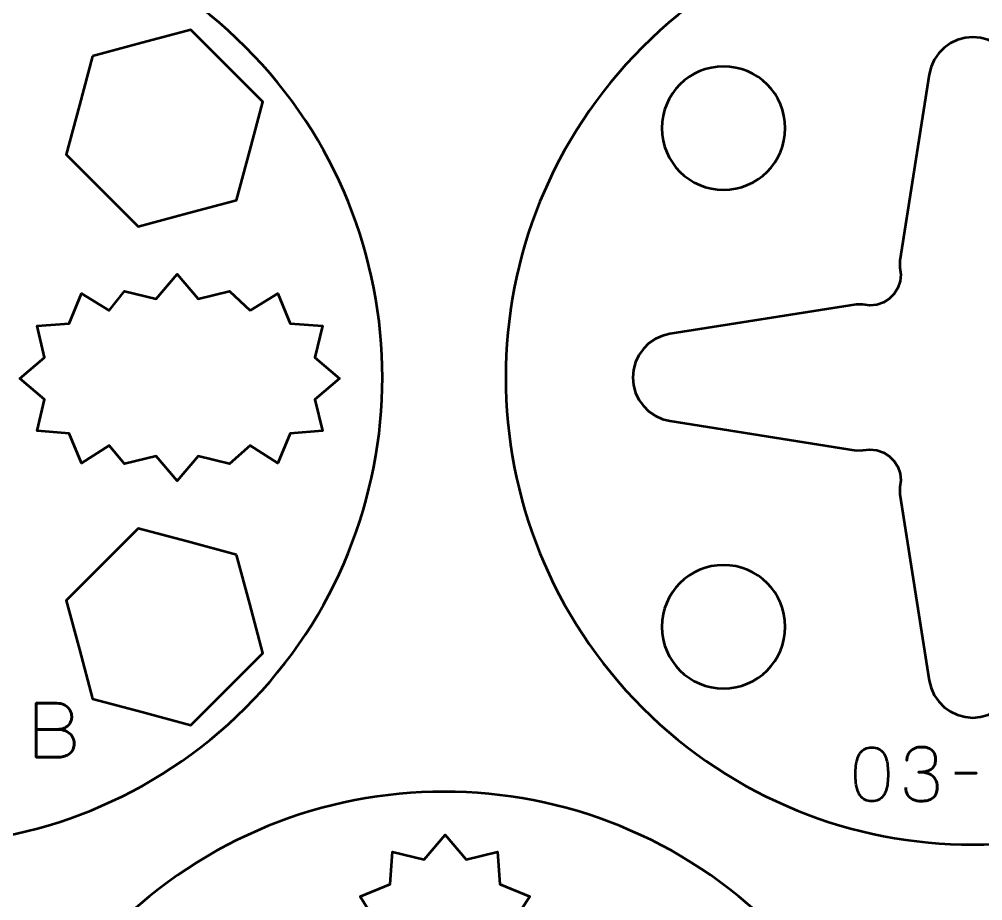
# Model space of a CAD drawing. Header units: centimetres. Extents: x -21 to 0, y -29.7 to 0.
# Drawn here: x -11.41 to -5.94, y -11.07 to -6.07 of the extents above; entities that cross this region are included whole.
import ezdxf

# ---------------------------------------------------------------- set-up
doc = ezdxf.new("R2010")
doc.units = ezdxf.units.CM
doc.header["$MEASUREMENT"] = 0
doc.layers.add('Layer 1', color=7, linetype='Continuous')

msp = doc.modelspace()

# ---------------------------------------------------------------- linework, layer by layer
at = {"layer": 'Layer 1', "color": 22, "lineweight": 53}
msp.add_open_spline([(-21.00003, -29.19995), (-21.00003, -29.19995), (-21.00003, -0.49992), (-21.00003, -0.49992), (-21.00003, -0.49992), (-21.00003, -0.22295), (-20.77694, 0.00004), (-20.49994, 0.00004), (-20.49994, 0.00004), (-20.49994, 0.00004), (-0.50008, 0.00004), (-0.50008, 0.00004), (-0.50008, 0.00004), (-0.22294, 0.00004), (0.00002, -0.22295), (0.00002, -0.49992), (0.00002, -0.49992), (0.00002, -0.49992), (0.00002, -29.19995), (0.00002, -29.19995), (0.00002, -29.19995), (0.00002, -29.47695), (-0.22294, -29.70004), (-0.50008, -29.70004), (-0.50008, -29.70004), (-0.50008, -29.70004), (-20.49994, -29.70004), (-20.49994, -29.70004), (-20.49994, -29.70004), (-20.77694, -29.70004), (-21.00003, -29.47695), (-21.00003, -29.19995)], degree=3, knots=[0, 0, 0, 0, 0.125, 0.125, 0.125, 0.125, 0.25, 0.25, 0.25, 0.25, 0.375, 0.375, 0.375, 0.375, 0.5, 0.5, 0.5, 0.5, 0.625, 0.625, 0.625, 0.625, 0.75, 0.75, 0.75, 0.75, 0.875, 0.875, 0.875, 0.875, 1, 1, 1, 1], dxfattribs=at)
at = {"layer": 'Layer 1', "color": 114, "lineweight": 53}
for points in [[(-10.12615, -6.22619), (-9.09145, -7.26089), (-9.09145, -8.93913), (-10.12618, -9.97386), (-10.12618, -9.97386), (-11.16088, -11.00856), (-12.83912, -11.00856), (-13.87382, -9.97386), (-13.87382, -9.97386), (-14.90854, -8.93913), (-14.90854, -7.26089), (-13.87384, -6.22619), (-13.87384, -6.22619), (-12.83912, -5.19146), (-11.16088, -5.19146), (-10.12615, -6.22619)], [(-4.12615, -6.22619), (-3.09145, -7.26089), (-3.09145, -8.93913), (-4.12618, -9.97386), (-4.12618, -9.97386), (-5.16088, -11.00856), (-6.83912, -11.00856), (-7.87382, -9.97386), (-7.87382, -9.97386), (-8.90854, -8.93913), (-8.90854, -7.26089), (-7.87384, -6.22619), (-7.87384, -6.22619), (-6.83912, -5.19146), (-5.16088, -5.19146), (-4.12615, -6.22619)], [(-7.12615, -11.22619), (-6.09145, -12.26089), (-6.09145, -13.93913), (-7.12618, -14.97386), (-7.12618, -14.97386), (-8.16088, -16.00856), (-9.83912, -16.00856), (-10.87382, -14.97386), (-10.87382, -14.97386), (-11.90854, -13.93913), (-11.90854, -12.26089), (-10.87384, -11.22619), (-10.87384, -11.22619), (-9.83912, -10.19146), (-8.16088, -10.19146), (-7.12615, -11.22619)]]:
    msp.add_open_spline(points, degree=3, knots=[0, 0, 0, 0, 0.25, 0.25, 0.25, 0.25, 0.5, 0.5, 0.5, 0.5, 0.75, 0.75, 0.75, 0.75, 1, 1, 1, 1], dxfattribs=at)
at = {"layer": 'Layer 1', "color": 250, "lineweight": 53}
for points, knots in [([(-10.99403, -6.27755), (-10.99403, -6.27755), (-10.7152, -6.20284), (-10.7152, -6.20284), (-10.7152, -6.20284), (-10.7152, -6.20284), (-10.43636, -6.12812), (-10.43636, -6.12812), (-10.43636, -6.12812), (-10.43636, -6.12812), (-10.23223, -6.33224), (-10.23223, -6.33224), (-10.23223, -6.33224), (-10.23223, -6.33224), (-10.02811, -6.53637), (-10.02811, -6.53637), (-10.02811, -6.53637), (-10.02811, -6.53637), (-10.10283, -6.81521), (-10.10283, -6.81521), (-10.10283, -6.81521), (-10.10283, -6.81521), (-10.17754, -7.09404), (-10.17754, -7.09404), (-10.17754, -7.09404), (-10.17754, -7.09404), (-10.45637, -7.16876), (-10.45637, -7.16876), (-10.45637, -7.16876), (-10.45637, -7.16876), (-10.73522, -7.24347), (-10.73522, -7.24347), (-10.73522, -7.24347), (-10.73522, -7.24347), (-10.93934, -7.03935), (-10.93934, -7.03935), (-10.93934, -7.03935), (-10.93934, -7.03935), (-11.14346, -6.83523), (-11.14346, -6.83523), (-11.14346, -6.83523), (-11.14346, -6.83523), (-11.06875, -6.55638), (-11.06875, -6.55638), (-11.06875, -6.55638), (-11.06875, -6.55638), (-10.99403, -6.27755), (-10.99403, -6.27755)], [0, 0, 0, 0, 0.0833333, 0.0833333, 0.0833333, 0.0833333, 0.1666667, 0.1666667, 0.1666667, 0.1666667, 0.25, 0.25, 0.25, 0.25, 0.3333333, 0.3333333, 0.3333333, 0.3333333, 0.4166667, 0.4166667, 0.4166667, 0.4166667, 0.5, 0.5, 0.5, 0.5, 0.5833333, 0.5833333, 0.5833333, 0.5833333, 0.6666667, 0.6666667, 0.6666667, 0.6666667, 0.75, 0.75, 0.75, 0.75, 0.8333333, 0.8333333, 0.8333333, 0.8333333, 0.9166667, 0.9166667, 0.9166667, 0.9166667, 1, 1, 1, 1]), ([(-5.75326, -6.38071), (-5.75326, -6.38071), (-5.58612, -7.4382), (-5.58612, -7.4382), (-5.58612, -7.4382), (-5.58612, -7.4382), (-5.58692, -7.47701), (-5.58692, -7.47701), (-5.58692, -7.47701), (-5.58692, -7.47701), (-5.59167, -7.51583), (-5.59167, -7.51583), (-5.59167, -7.51583), (-5.59167, -7.51583), (-5.58771, -7.55464), (-5.58771, -7.55464), (-5.58771, -7.55464), (-5.58771, -7.55464), (-5.57504, -7.59187), (-5.57504, -7.59187), (-5.57504, -7.59187), (-5.57504, -7.59187), (-5.55365, -7.62594), (-5.55365, -7.62594), (-5.55365, -7.62594), (-5.55365, -7.62594), (-5.52591, -7.65365), (-5.52591, -7.65365), (-5.52591, -7.65365), (-5.52591, -7.65365), (-5.49265, -7.67425), (-5.49265, -7.67425), (-5.49265, -7.67425), (-5.49265, -7.67425), (-5.45541, -7.68772), (-5.45541, -7.68772), (-5.45541, -7.68772), (-5.45541, -7.68772), (-5.41581, -7.69168), (-5.41581, -7.69168), (-5.41581, -7.69168), (-5.41581, -7.69168), (-5.37701, -7.68692), (-5.37701, -7.68692), (-5.37701, -7.68692), (-5.37701, -7.68692), (-5.33819, -7.68534), (-5.33819, -7.68534), (-5.33819, -7.68534), (-5.33819, -7.68534), (-4.2815, -7.85327), (-4.2815, -7.85327), (-4.2815, -7.85327), (-4.2815, -7.85327), (-4.23871, -7.86357), (-4.23871, -7.86357), (-4.23871, -7.86357), (-4.23871, -7.86357), (-4.19912, -7.88179), (-4.19912, -7.88179), (-4.19912, -7.88179), (-4.19912, -7.88179), (-4.16267, -7.90635), (-4.16267, -7.90635), (-4.16267, -7.90635), (-4.16267, -7.90635), (-4.13099, -7.93723), (-4.13099, -7.93723), (-4.13099, -7.93723), (-4.13099, -7.93723), (-4.10563, -7.97367), (-4.10563, -7.97367), (-4.10563, -7.97367), (-4.10563, -7.97367), (-4.08663, -8.01328), (-4.08663, -8.01328), (-4.08663, -8.01328), (-4.08663, -8.01328), (-4.07475, -8.05605), (-4.07475, -8.05605), (-4.07475, -8.05605), (-4.07475, -8.05605), (-4.07078, -8.09962), (-4.07078, -8.09962), (-4.07078, -8.09962), (-4.07078, -8.09962), (-4.07475, -8.14398), (-4.07475, -8.14398), (-4.07475, -8.14398), (-4.07475, -8.14398), (-4.08663, -8.18675), (-4.08663, -8.18675), (-4.08663, -8.18675), (-4.08663, -8.18675), (-4.10563, -8.22636), (-4.10563, -8.22636), (-4.10563, -8.22636), (-4.10563, -8.22636), (-4.13099, -8.26201), (-4.13099, -8.26201), (-4.13099, -8.26201), (-4.13099, -8.26201), (-4.16267, -8.29289), (-4.16267, -8.29289), (-4.16267, -8.29289), (-4.16267, -8.29289), (-4.19912, -8.31824), (-4.19912, -8.31824), (-4.19912, -8.31824), (-4.19912, -8.31824), (-4.23871, -8.33646), (-4.23871, -8.33646), (-4.23871, -8.33646), (-4.23871, -8.33646), (-4.2815, -8.34676), (-4.2815, -8.34676), (-4.2815, -8.34676), (-4.2815, -8.34676), (-5.33819, -8.5139), (-5.33819, -8.5139), (-5.33819, -8.5139), (-5.33819, -8.5139), (-5.37701, -8.51311), (-5.37701, -8.51311), (-5.37701, -8.51311), (-5.37701, -8.51311), (-5.41581, -8.50836), (-5.41581, -8.50836), (-5.41581, -8.50836), (-5.41581, -8.50836), (-5.45541, -8.51232), (-5.45541, -8.51232), (-5.45541, -8.51232), (-5.45541, -8.51232), (-5.49265, -8.52579), (-5.49265, -8.52579), (-5.49265, -8.52579), (-5.49265, -8.52579), (-5.52591, -8.54637), (-5.52591, -8.54637), (-5.52591, -8.54637), (-5.52591, -8.54637), (-5.55365, -8.5741), (-5.55365, -8.5741), (-5.55365, -8.5741), (-5.55365, -8.5741), (-5.57504, -8.60737), (-5.57504, -8.60737), (-5.57504, -8.60737), (-5.57504, -8.60737), (-5.58771, -8.64461), (-5.58771, -8.64461), (-5.58771, -8.64461), (-5.58771, -8.64461), (-5.59167, -8.6842), (-5.59167, -8.6842), (-5.59167, -8.6842), (-5.59167, -8.6842), (-5.58692, -8.72302), (-5.58692, -8.72302), (-5.58692, -8.72302), (-5.58692, -8.72302), (-5.58612, -8.76183), (-5.58612, -8.76183), (-5.58612, -8.76183), (-5.58612, -8.76183), (-5.75326, -9.81852), (-5.75326, -9.81852), (-5.75326, -9.81852), (-5.75326, -9.81852), (-5.76356, -9.86129), (-5.76356, -9.86129), (-5.76356, -9.86129), (-5.76356, -9.86129), (-5.78176, -9.90169), (-5.78176, -9.90169), (-5.78176, -9.90169), (-5.78176, -9.90169), (-5.80713, -9.93812), (-5.80713, -9.93812), (-5.80713, -9.93812), (-5.80713, -9.93812), (-5.83801, -9.9698), (-5.83801, -9.9698), (-5.83801, -9.9698), (-5.83801, -9.9698), (-5.87366, -9.99516), (-5.87366, -9.99516), (-5.87366, -9.99516), (-5.87366, -9.99516), (-5.91327, -10.01417), (-5.91327, -10.01417), (-5.91327, -10.01417), (-5.91327, -10.01417), (-5.95604, -10.02605), (-5.95604, -10.02605), (-5.95604, -10.02605), (-5.95604, -10.02605), (-5.9996, -10.03001), (-5.9996, -10.03001), (-5.9996, -10.03001), (-5.9996, -10.03001), (-6.04396, -10.02605), (-6.04396, -10.02605), (-6.04396, -10.02605), (-6.04396, -10.02605), (-6.08675, -10.01417), (-6.08675, -10.01417), (-6.08675, -10.01417), (-6.08675, -10.01417), (-6.12635, -9.99516), (-6.12635, -9.99516), (-6.12635, -9.99516), (-6.12635, -9.99516), (-6.162, -9.9698), (-6.162, -9.9698), (-6.162, -9.9698), (-6.162, -9.9698), (-6.19288, -9.93812), (-6.19288, -9.93812), (-6.19288, -9.93812), (-6.19288, -9.93812), (-6.21824, -9.90169), (-6.21824, -9.90169), (-6.21824, -9.90169), (-6.21824, -9.90169), (-6.23646, -9.86129), (-6.23646, -9.86129), (-6.23646, -9.86129), (-6.23646, -9.86129), (-6.24675, -9.81852), (-6.24675, -9.81852), (-6.24675, -9.81852), (-6.24675, -9.81852), (-6.41389, -8.76183), (-6.41389, -8.76183), (-6.41389, -8.76183), (-6.41389, -8.76183), (-6.4131, -8.72302), (-6.4131, -8.72302), (-6.4131, -8.72302), (-6.4131, -8.72302), (-6.40834, -8.6842), (-6.40834, -8.6842), (-6.40834, -8.6842), (-6.40834, -8.6842), (-6.41231, -8.64461), (-6.41231, -8.64461), (-6.41231, -8.64461), (-6.41231, -8.64461), (-6.42498, -8.60737), (-6.42498, -8.60737), (-6.42498, -8.60737), (-6.42498, -8.60737), (-6.44637, -8.5741), (-6.44637, -8.5741), (-6.44637, -8.5741), (-6.44637, -8.5741), (-6.4741, -8.54637), (-6.4741, -8.54637), (-6.4741, -8.54637), (-6.4741, -8.54637), (-6.50737, -8.52579), (-6.50737, -8.52579), (-6.50737, -8.52579), (-6.50737, -8.52579), (-6.54459, -8.51232), (-6.54459, -8.51232), (-6.54459, -8.51232), (-6.54459, -8.51232), (-6.5842, -8.50836), (-6.5842, -8.50836), (-6.5842, -8.50836), (-6.5842, -8.50836), (-6.62301, -8.51311), (-6.62301, -8.51311), (-6.62301, -8.51311), (-6.62301, -8.51311), (-6.66103, -8.5139), (-6.66103, -8.5139), (-6.66103, -8.5139), (-6.66103, -8.5139), (-7.7185, -8.34676), (-7.7185, -8.34676), (-7.7185, -8.34676), (-7.7185, -8.34676), (-7.76128, -8.33646), (-7.76128, -8.33646), (-7.76128, -8.33646), (-7.76128, -8.33646), (-7.80089, -8.31824), (-7.80089, -8.31824), (-7.80089, -8.31824), (-7.80089, -8.31824), (-7.83732, -8.29289), (-7.83732, -8.29289), (-7.83732, -8.29289), (-7.83732, -8.29289), (-7.86901, -8.26201), (-7.86901, -8.26201), (-7.86901, -8.26201), (-7.86901, -8.26201), (-7.89436, -8.22636), (-7.89436, -8.22636), (-7.89436, -8.22636), (-7.89436, -8.22636), (-7.91336, -8.18675), (-7.91336, -8.18675), (-7.91336, -8.18675), (-7.91336, -8.18675), (-7.92525, -8.14398), (-7.92525, -8.14398), (-7.92525, -8.14398), (-7.92525, -8.14398), (-7.92922, -8.09962), (-7.92922, -8.09962), (-7.92922, -8.09962), (-7.92922, -8.09962), (-7.92525, -8.05605), (-7.92525, -8.05605), (-7.92525, -8.05605), (-7.92525, -8.05605), (-7.91336, -8.01328), (-7.91336, -8.01328), (-7.91336, -8.01328), (-7.91336, -8.01328), (-7.89436, -7.97367), (-7.89436, -7.97367), (-7.89436, -7.97367), (-7.89436, -7.97367), (-7.86901, -7.93723), (-7.86901, -7.93723), (-7.86901, -7.93723), (-7.86901, -7.93723), (-7.83732, -7.90635), (-7.83732, -7.90635), (-7.83732, -7.90635), (-7.83732, -7.90635), (-7.80089, -7.88179), (-7.80089, -7.88179), (-7.80089, -7.88179), (-7.80089, -7.88179), (-7.76128, -7.86357), (-7.76128, -7.86357), (-7.76128, -7.86357), (-7.76128, -7.86357), (-7.7185, -7.85327), (-7.7185, -7.85327), (-7.7185, -7.85327), (-7.7185, -7.85327), (-6.66103, -7.68534), (-6.66103, -7.68534), (-6.66103, -7.68534), (-6.66103, -7.68534), (-6.62301, -7.68692), (-6.62301, -7.68692), (-6.62301, -7.68692), (-6.62301, -7.68692), (-6.5842, -7.69168), (-6.5842, -7.69168), (-6.5842, -7.69168), (-6.5842, -7.69168), (-6.54459, -7.68772), (-6.54459, -7.68772), (-6.54459, -7.68772), (-6.54459, -7.68772), (-6.50737, -7.67425), (-6.50737, -7.67425), (-6.50737, -7.67425), (-6.50737, -7.67425), (-6.4741, -7.65365), (-6.4741, -7.65365), (-6.4741, -7.65365), (-6.4741, -7.65365), (-6.44637, -7.62594), (-6.44637, -7.62594), (-6.44637, -7.62594), (-6.44637, -7.62594), (-6.42498, -7.59187), (-6.42498, -7.59187), (-6.42498, -7.59187), (-6.42498, -7.59187), (-6.41231, -7.55464), (-6.41231, -7.55464), (-6.41231, -7.55464), (-6.41231, -7.55464), (-6.40834, -7.51583), (-6.40834, -7.51583), (-6.40834, -7.51583), (-6.40834, -7.51583), (-6.4131, -7.47701), (-6.4131, -7.47701), (-6.4131, -7.47701), (-6.4131, -7.47701), (-6.41389, -7.4382), (-6.41389, -7.4382), (-6.41389, -7.4382), (-6.41389, -7.4382), (-6.24675, -6.38071), (-6.24675, -6.38071), (-6.24675, -6.38071), (-6.24675, -6.38071), (-6.23646, -6.33794), (-6.23646, -6.33794), (-6.23646, -6.33794), (-6.23646, -6.33794), (-6.21824, -6.29754), (-6.21824, -6.29754), (-6.21824, -6.29754), (-6.21824, -6.29754), (-6.19288, -6.2611), (-6.19288, -6.2611), (-6.19288, -6.2611), (-6.19288, -6.2611), (-6.162, -6.23021), (-6.162, -6.23021), (-6.162, -6.23021), (-6.162, -6.23021), (-6.12635, -6.20407), (-6.12635, -6.20407), (-6.12635, -6.20407), (-6.12635, -6.20407), (-6.08675, -6.18585), (-6.08675, -6.18585), (-6.08675, -6.18585), (-6.08675, -6.18585), (-6.04396, -6.17397), (-6.04396, -6.17397), (-6.04396, -6.17397), (-6.04396, -6.17397), (-5.9996, -6.17001), (-5.9996, -6.17001), (-5.9996, -6.17001), (-5.9996, -6.17001), (-5.95604, -6.17397), (-5.95604, -6.17397), (-5.95604, -6.17397), (-5.95604, -6.17397), (-5.91327, -6.18585), (-5.91327, -6.18585), (-5.91327, -6.18585), (-5.91327, -6.18585), (-5.87366, -6.20407), (-5.87366, -6.20407), (-5.87366, -6.20407), (-5.87366, -6.20407), (-5.83801, -6.23021), (-5.83801, -6.23021), (-5.83801, -6.23021), (-5.83801, -6.23021), (-5.80713, -6.2611), (-5.80713, -6.2611), (-5.80713, -6.2611), (-5.80713, -6.2611), (-5.78176, -6.29754), (-5.78176, -6.29754), (-5.78176, -6.29754), (-5.78176, -6.29754), (-5.76356, -6.33794), (-5.76356, -6.33794), (-5.76356, -6.33794), (-5.76356, -6.33794), (-5.75326, -6.38071), (-5.75326, -6.38071)], [0, 0, 0, 0, 0.0086207, 0.0086207, 0.0086207, 0.0086207, 0.0172414, 0.0172414, 0.0172414, 0.0172414, 0.0258621, 0.0258621, 0.0258621, 0.0258621, 0.0344828, 0.0344828, 0.0344828, 0.0344828, 0.0431034, 0.0431034, 0.0431034, 0.0431034, 0.0517241, 0.0517241, 0.0517241, 0.0517241, 0.0603448, 0.0603448, 0.0603448, 0.0603448, 0.0689655, 0.0689655, 0.0689655, 0.0689655, 0.0775862, 0.0775862, 0.0775862, 0.0775862, 0.0862069, 0.0862069, 0.0862069, 0.0862069, 0.0948276, 0.0948276, 0.0948276, 0.0948276, 0.1034483, 0.1034483, 0.1034483, 0.1034483, 0.112069, 0.112069, 0.112069, 0.112069, 0.1206897, 0.1206897, 0.1206897, 0.1206897, 0.1293103, 0.1293103, 0.1293103, 0.1293103, 0.137931, 0.137931, 0.137931, 0.137931, 0.1465517, 0.1465517, 0.1465517, 0.1465517, 0.1551724, 0.1551724, 0.1551724, 0.1551724, 0.1637931, 0.1637931, 0.1637931, 0.1637931, 0.1724138, 0.1724138, 0.1724138, 0.1724138, 0.1810345, 0.1810345, 0.1810345, 0.1810345, 0.1896552, 0.1896552, 0.1896552, 0.1896552, 0.1982759, 0.1982759, 0.1982759, 0.1982759, 0.2068966, 0.2068966, 0.2068966, 0.2068966, 0.2155172, 0.2155172, 0.2155172, 0.2155172, 0.2241379, 0.2241379, 0.2241379, 0.2241379, 0.2327586, 0.2327586, 0.2327586, 0.2327586, 0.2413793, 0.2413793, 0.2413793, 0.2413793, 0.25, 0.25, 0.25, 0.25, 0.2586207, 0.2586207, 0.2586207, 0.2586207, 0.2672414, 0.2672414, 0.2672414, 0.2672414, 0.2758621, 0.2758621, 0.2758621, 0.2758621, 0.2844828, 0.2844828, 0.2844828, 0.2844828, 0.2931034, 0.2931034, 0.2931034, 0.2931034, 0.3017241, 0.3017241, 0.3017241, 0.3017241, 0.3103448, 0.3103448, 0.3103448, 0.3103448, 0.3189655, 0.3189655, 0.3189655, 0.3189655, 0.3275862, 0.3275862, 0.3275862, 0.3275862, 0.3362069, 0.3362069, 0.3362069, 0.3362069, 0.3448276, 0.3448276, 0.3448276, 0.3448276, 0.3534483, 0.3534483, 0.3534483, 0.3534483, 0.362069, 0.362069, 0.362069, 0.362069, 0.3706897, 0.3706897, 0.3706897, 0.3706897, 0.3793103, 0.3793103, 0.3793103, 0.3793103, 0.387931, 0.387931, 0.387931, 0.387931, 0.3965517, 0.3965517, 0.3965517, 0.3965517, 0.4051724, 0.4051724, 0.4051724, 0.4051724, 0.4137931, 0.4137931, 0.4137931, 0.4137931, 0.4224138, 0.4224138, 0.4224138, 0.4224138, 0.4310345, 0.4310345, 0.4310345, 0.4310345, 0.4396552, 0.4396552, 0.4396552, 0.4396552, 0.4482759, 0.4482759, 0.4482759, 0.4482759, 0.4568966, 0.4568966, 0.4568966, 0.4568966, 0.4655172, 0.4655172, 0.4655172, 0.4655172, 0.4741379, 0.4741379, 0.4741379, 0.4741379, 0.4827586, 0.4827586, 0.4827586, 0.4827586, 0.4913793, 0.4913793, 0.4913793, 0.4913793, 0.5, 0.5, 0.5, 0.5, 0.5086207, 0.5086207, 0.5086207, 0.5086207, 0.5172414, 0.5172414, 0.5172414, 0.5172414, 0.5258621, 0.5258621, 0.5258621, 0.5258621, 0.5344828, 0.5344828, 0.5344828, 0.5344828, 0.5431034, 0.5431034, 0.5431034, 0.5431034, 0.5517241, 0.5517241, 0.5517241, 0.5517241, 0.5603448, 0.5603448, 0.5603448, 0.5603448, 0.5689655, 0.5689655, 0.5689655, 0.5689655, 0.5775862, 0.5775862, 0.5775862, 0.5775862, 0.5862069, 0.5862069, 0.5862069, 0.5862069, 0.5948276, 0.5948276, 0.5948276, 0.5948276, 0.6034483, 0.6034483, 0.6034483, 0.6034483, 0.612069, 0.612069, 0.612069, 0.612069, 0.6206897, 0.6206897, 0.6206897, 0.6206897, 0.6293103, 0.6293103, 0.6293103, 0.6293103, 0.637931, 0.637931, 0.637931, 0.637931, 0.6465517, 0.6465517, 0.6465517, 0.6465517, 0.6551724, 0.6551724, 0.6551724, 0.6551724, 0.6637931, 0.6637931, 0.6637931, 0.6637931, 0.6724138, 0.6724138, 0.6724138, 0.6724138, 0.6810345, 0.6810345, 0.6810345, 0.6810345, 0.6896552, 0.6896552, 0.6896552, 0.6896552, 0.6982759, 0.6982759, 0.6982759, 0.6982759, 0.7068966, 0.7068966, 0.7068966, 0.7068966, 0.7155172, 0.7155172, 0.7155172, 0.7155172, 0.7241379, 0.7241379, 0.7241379, 0.7241379, 0.7327586, 0.7327586, 0.7327586, 0.7327586, 0.7413793, 0.7413793, 0.7413793, 0.7413793, 0.75, 0.75, 0.75, 0.75, 0.7586207, 0.7586207, 0.7586207, 0.7586207, 0.7672414, 0.7672414, 0.7672414, 0.7672414, 0.7758621, 0.7758621, 0.7758621, 0.7758621, 0.7844828, 0.7844828, 0.7844828, 0.7844828, 0.7931034, 0.7931034, 0.7931034, 0.7931034, 0.8017241, 0.8017241, 0.8017241, 0.8017241, 0.8103448, 0.8103448, 0.8103448, 0.8103448, 0.8189655, 0.8189655, 0.8189655, 0.8189655, 0.8275862, 0.8275862, 0.8275862, 0.8275862, 0.8362069, 0.8362069, 0.8362069, 0.8362069, 0.8448276, 0.8448276, 0.8448276, 0.8448276, 0.8534483, 0.8534483, 0.8534483, 0.8534483, 0.862069, 0.862069, 0.862069, 0.862069, 0.8706897, 0.8706897, 0.8706897, 0.8706897, 0.8793103, 0.8793103, 0.8793103, 0.8793103, 0.887931, 0.887931, 0.887931, 0.887931, 0.8965517, 0.8965517, 0.8965517, 0.8965517, 0.9051724, 0.9051724, 0.9051724, 0.9051724, 0.9137931, 0.9137931, 0.9137931, 0.9137931, 0.9224138, 0.9224138, 0.9224138, 0.9224138, 0.9310345, 0.9310345, 0.9310345, 0.9310345, 0.9396552, 0.9396552, 0.9396552, 0.9396552, 0.9482759, 0.9482759, 0.9482759, 0.9482759, 0.9568966, 0.9568966, 0.9568966, 0.9568966, 0.9655172, 0.9655172, 0.9655172, 0.9655172, 0.9741379, 0.9741379, 0.9741379, 0.9741379, 0.9827586, 0.9827586, 0.9827586, 0.9827586, 0.9913793, 0.9913793, 0.9913793, 0.9913793, 1, 1, 1, 1]), ([(-7.41421, -6.33578), (-7.22094, -6.33578), (-7.0642, -6.49252), (-7.0642, -6.6858), (-7.0642, -6.6858), (-7.0642, -6.87907), (-7.22094, -7.03581), (-7.41421, -7.03581), (-7.41421, -7.03581), (-7.60749, -7.03581), (-7.76423, -6.87907), (-7.76423, -6.6858), (-7.76423, -6.6858), (-7.76423, -6.49252), (-7.60749, -6.33578), (-7.41421, -6.33578)], [0, 0, 0, 0, 0.25, 0.25, 0.25, 0.25, 0.5, 0.5, 0.5, 0.5, 0.75, 0.75, 0.75, 0.75, 1, 1, 1, 1]), ([(-7.41421, -6.33578), (-7.22094, -6.33578), (-7.0642, -6.49252), (-7.0642, -6.6858), (-7.0642, -6.6858), (-7.0642, -6.87907), (-7.22094, -7.03581), (-7.41421, -7.03581), (-7.41421, -7.03581), (-7.60749, -7.03581), (-7.76423, -6.87907), (-7.76423, -6.6858), (-7.76423, -6.6858), (-7.76423, -6.49252), (-7.60749, -6.33578), (-7.41421, -6.33578)], [0, 0, 0, 0, 0.25, 0.25, 0.25, 0.25, 0.5, 0.5, 0.5, 0.5, 0.75, 0.75, 0.75, 0.75, 1, 1, 1, 1]), ([(-10.09999, -7.72049), (-10.09999, -7.72049), (-10.21728, -7.61094), (-10.21728, -7.61094), (-10.21728, -7.61094), (-10.21728, -7.61094), (-10.39581, -7.65418), (-10.39581, -7.65418), (-10.39581, -7.65418), (-10.39581, -7.65418), (-10.51483, -7.51426), (-10.51483, -7.51426), (-10.51483, -7.51426), (-10.51483, -7.51426), (-10.63386, -7.65418), (-10.63386, -7.65418), (-10.63386, -7.65418), (-10.63386, -7.65418), (-10.81239, -7.61094), (-10.81239, -7.61094), (-10.81239, -7.61094), (-10.81239, -7.61094), (-10.89999, -7.72049), (-10.89999, -7.72049), (-10.89999, -7.72049), (-10.89999, -7.72049), (-11.05642, -7.6242), (-11.05642, -7.6242), (-11.05642, -7.6242), (-11.05642, -7.6242), (-11.12638, -7.79405), (-11.12638, -7.79405), (-11.12638, -7.79405), (-11.12638, -7.79405), (-11.30954, -7.80809), (-11.30954, -7.80809), (-11.30954, -7.80809), (-11.30954, -7.80809), (-11.2663, -7.98662), (-11.2663, -7.98662), (-11.2663, -7.98662), (-11.2663, -7.98662), (-11.40622, -8.10565), (-11.40622, -8.10565), (-11.40622, -8.10565), (-11.40622, -8.10565), (-11.2663, -8.22467), (-11.2663, -8.22467), (-11.2663, -8.22467), (-11.2663, -8.22467), (-11.30954, -8.4032), (-11.30954, -8.4032), (-11.30954, -8.4032), (-11.30954, -8.4032), (-11.12638, -8.41725), (-11.12638, -8.41725), (-11.12638, -8.41725), (-11.12638, -8.41725), (-11.05642, -8.58709), (-11.05642, -8.58709), (-11.05642, -8.58709), (-11.05642, -8.58709), (-10.89999, -8.4852), (-10.89999, -8.4852), (-10.89999, -8.4852), (-10.89999, -8.4852), (-10.81239, -8.58915), (-10.81239, -8.58915), (-10.81239, -8.58915), (-10.81239, -8.58915), (-10.63386, -8.54591), (-10.63386, -8.54591), (-10.63386, -8.54591), (-10.63386, -8.54591), (-10.51483, -8.68583), (-10.51483, -8.68583), (-10.51483, -8.68583), (-10.51483, -8.68583), (-10.39581, -8.54591), (-10.39581, -8.54591), (-10.39581, -8.54591), (-10.39581, -8.54591), (-10.21728, -8.58915), (-10.21728, -8.58915), (-10.21728, -8.58915), (-10.21728, -8.58915), (-10.09999, -8.4852), (-10.09999, -8.4852), (-10.09999, -8.4852), (-10.09999, -8.4852), (-9.94356, -8.58709), (-9.94356, -8.58709), (-9.94356, -8.58709), (-9.94356, -8.58709), (-9.8736, -8.41725), (-9.8736, -8.41725), (-9.8736, -8.41725), (-9.8736, -8.41725), (-9.69044, -8.4032), (-9.69044, -8.4032), (-9.69044, -8.4032), (-9.69044, -8.4032), (-9.73368, -8.22467), (-9.73368, -8.22467), (-9.73368, -8.22467), (-9.73368, -8.22467), (-9.59376, -8.10565), (-9.59376, -8.10565), (-9.59376, -8.10565), (-9.59376, -8.10565), (-9.73368, -7.98662), (-9.73368, -7.98662), (-9.73368, -7.98662), (-9.73368, -7.98662), (-9.69044, -7.80809), (-9.69044, -7.80809), (-9.69044, -7.80809), (-9.69044, -7.80809), (-9.8736, -7.79405), (-9.8736, -7.79405), (-9.8736, -7.79405), (-9.8736, -7.79405), (-9.94356, -7.6242), (-9.94356, -7.6242), (-9.94356, -7.6242), (-9.94356, -7.6242), (-10.09999, -7.72049), (-10.09999, -7.72049)], [0, 0, 0, 0, 0.03125, 0.03125, 0.03125, 0.03125, 0.0625, 0.0625, 0.0625, 0.0625, 0.09375, 0.09375, 0.09375, 0.09375, 0.125, 0.125, 0.125, 0.125, 0.15625, 0.15625, 0.15625, 0.15625, 0.1875, 0.1875, 0.1875, 0.1875, 0.21875, 0.21875, 0.21875, 0.21875, 0.25, 0.25, 0.25, 0.25, 0.28125, 0.28125, 0.28125, 0.28125, 0.3125, 0.3125, 0.3125, 0.3125, 0.34375, 0.34375, 0.34375, 0.34375, 0.375, 0.375, 0.375, 0.375, 0.40625, 0.40625, 0.40625, 0.40625, 0.4375, 0.4375, 0.4375, 0.4375, 0.46875, 0.46875, 0.46875, 0.46875, 0.5, 0.5, 0.5, 0.5, 0.53125, 0.53125, 0.53125, 0.53125, 0.5625, 0.5625, 0.5625, 0.5625, 0.59375, 0.59375, 0.59375, 0.59375, 0.625, 0.625, 0.625, 0.625, 0.65625, 0.65625, 0.65625, 0.65625, 0.6875, 0.6875, 0.6875, 0.6875, 0.71875, 0.71875, 0.71875, 0.71875, 0.75, 0.75, 0.75, 0.75, 0.78125, 0.78125, 0.78125, 0.78125, 0.8125, 0.8125, 0.8125, 0.8125, 0.84375, 0.84375, 0.84375, 0.84375, 0.875, 0.875, 0.875, 0.875, 0.90625, 0.90625, 0.90625, 0.90625, 0.9375, 0.9375, 0.9375, 0.9375, 0.96875, 0.96875, 0.96875, 0.96875, 1, 1, 1, 1]), ([(-10.17754, -9.10598), (-10.17754, -9.10598), (-10.10283, -9.38481), (-10.10283, -9.38481), (-10.10283, -9.38481), (-10.10283, -9.38481), (-10.02811, -9.66365), (-10.02811, -9.66365), (-10.02811, -9.66365), (-10.02811, -9.66365), (-10.23223, -9.86778), (-10.23223, -9.86778), (-10.23223, -9.86778), (-10.23223, -9.86778), (-10.43636, -10.0719), (-10.43636, -10.0719), (-10.43636, -10.0719), (-10.43636, -10.0719), (-10.7152, -9.99718), (-10.7152, -9.99718), (-10.7152, -9.99718), (-10.7152, -9.99718), (-10.99403, -9.92247), (-10.99403, -9.92247), (-10.99403, -9.92247), (-10.99403, -9.92247), (-11.06875, -9.64364), (-11.06875, -9.64364), (-11.06875, -9.64364), (-11.06875, -9.64364), (-11.14346, -9.36479), (-11.14346, -9.36479), (-11.14346, -9.36479), (-11.14346, -9.36479), (-10.93934, -9.16067), (-10.93934, -9.16067), (-10.93934, -9.16067), (-10.93934, -9.16067), (-10.73522, -8.95655), (-10.73522, -8.95655), (-10.73522, -8.95655), (-10.73522, -8.95655), (-10.45637, -9.03126), (-10.45637, -9.03126), (-10.45637, -9.03126), (-10.45637, -9.03126), (-10.17754, -9.10598), (-10.17754, -9.10598)], [0, 0, 0, 0, 0.0833333, 0.0833333, 0.0833333, 0.0833333, 0.1666667, 0.1666667, 0.1666667, 0.1666667, 0.25, 0.25, 0.25, 0.25, 0.3333333, 0.3333333, 0.3333333, 0.3333333, 0.4166667, 0.4166667, 0.4166667, 0.4166667, 0.5, 0.5, 0.5, 0.5, 0.5833333, 0.5833333, 0.5833333, 0.5833333, 0.6666667, 0.6666667, 0.6666667, 0.6666667, 0.75, 0.75, 0.75, 0.75, 0.8333333, 0.8333333, 0.8333333, 0.8333333, 0.9166667, 0.9166667, 0.9166667, 0.9166667, 1, 1, 1, 1]), ([(-7.41421, -9.16421), (-7.22094, -9.16421), (-7.0642, -9.32095), (-7.0642, -9.51422), (-7.0642, -9.51422), (-7.0642, -9.7075), (-7.22094, -9.86424), (-7.41421, -9.86424), (-7.41421, -9.86424), (-7.60749, -9.86424), (-7.76423, -9.7075), (-7.76423, -9.51422), (-7.76423, -9.51422), (-7.76423, -9.32095), (-7.60749, -9.16421), (-7.41421, -9.16421)], [0, 0, 0, 0, 0.25, 0.25, 0.25, 0.25, 0.5, 0.5, 0.5, 0.5, 0.75, 0.75, 0.75, 0.75, 1, 1, 1, 1]), ([(-9.37954, -11.20004), (-9.37954, -11.20004), (-9.48909, -11.31733), (-9.48909, -11.31733), (-9.48909, -11.31733), (-9.48909, -11.31733), (-9.44585, -11.49586), (-9.44585, -11.49586), (-9.44585, -11.49586), (-9.44585, -11.49586), (-9.58577, -11.61488), (-9.58577, -11.61488), (-9.58577, -11.61488), (-9.58577, -11.61488), (-9.44585, -11.73391), (-9.44585, -11.73391), (-9.44585, -11.73391), (-9.44585, -11.73391), (-9.48909, -11.91244), (-9.48909, -11.91244), (-9.48909, -11.91244), (-9.48909, -11.91244), (-9.37954, -12.00004), (-9.37954, -12.00004), (-9.37954, -12.00004), (-9.37954, -12.00004), (-9.47583, -12.15647), (-9.47583, -12.15647), (-9.47583, -12.15647), (-9.47583, -12.15647), (-9.30598, -12.22643), (-9.30598, -12.22643), (-9.30598, -12.22643), (-9.30598, -12.22643), (-9.29194, -12.40959), (-9.29194, -12.40959), (-9.29194, -12.40959), (-9.29194, -12.40959), (-9.11341, -12.36635), (-9.11341, -12.36635), (-9.11341, -12.36635), (-9.11341, -12.36635), (-8.99438, -12.50627), (-8.99438, -12.50627), (-8.99438, -12.50627), (-8.99438, -12.50627), (-8.87536, -12.36635), (-8.87536, -12.36635), (-8.87536, -12.36635), (-8.87536, -12.36635), (-8.69683, -12.40959), (-8.69683, -12.40959), (-8.69683, -12.40959), (-8.69683, -12.40959), (-8.68278, -12.22643), (-8.68278, -12.22643), (-8.68278, -12.22643), (-8.68278, -12.22643), (-8.51294, -12.15647), (-8.51294, -12.15647), (-8.51294, -12.15647), (-8.51294, -12.15647), (-8.61483, -12.00004), (-8.61483, -12.00004), (-8.61483, -12.00004), (-8.61483, -12.00004), (-8.51088, -11.91244), (-8.51088, -11.91244), (-8.51088, -11.91244), (-8.51088, -11.91244), (-8.55412, -11.73391), (-8.55412, -11.73391), (-8.55412, -11.73391), (-8.55412, -11.73391), (-8.4142, -11.61488), (-8.4142, -11.61488), (-8.4142, -11.61488), (-8.4142, -11.61488), (-8.55412, -11.49586), (-8.55412, -11.49586), (-8.55412, -11.49586), (-8.55412, -11.49586), (-8.51088, -11.31733), (-8.51088, -11.31733), (-8.51088, -11.31733), (-8.51088, -11.31733), (-8.61483, -11.20004), (-8.61483, -11.20004), (-8.61483, -11.20004), (-8.61483, -11.20004), (-8.51294, -11.04361), (-8.51294, -11.04361), (-8.51294, -11.04361), (-8.51294, -11.04361), (-8.68278, -10.97365), (-8.68278, -10.97365), (-8.68278, -10.97365), (-8.68278, -10.97365), (-8.69683, -10.79049), (-8.69683, -10.79049), (-8.69683, -10.79049), (-8.69683, -10.79049), (-8.87536, -10.83373), (-8.87536, -10.83373), (-8.87536, -10.83373), (-8.87536, -10.83373), (-8.99438, -10.69381), (-8.99438, -10.69381), (-8.99438, -10.69381), (-8.99438, -10.69381), (-9.11341, -10.83373), (-9.11341, -10.83373), (-9.11341, -10.83373), (-9.11341, -10.83373), (-9.29194, -10.79049), (-9.29194, -10.79049), (-9.29194, -10.79049), (-9.29194, -10.79049), (-9.30598, -10.97365), (-9.30598, -10.97365), (-9.30598, -10.97365), (-9.30598, -10.97365), (-9.47583, -11.04361), (-9.47583, -11.04361), (-9.47583, -11.04361), (-9.47583, -11.04361), (-9.37954, -11.20004), (-9.37954, -11.20004)], [0, 0, 0, 0, 0.03125, 0.03125, 0.03125, 0.03125, 0.0625, 0.0625, 0.0625, 0.0625, 0.09375, 0.09375, 0.09375, 0.09375, 0.125, 0.125, 0.125, 0.125, 0.15625, 0.15625, 0.15625, 0.15625, 0.1875, 0.1875, 0.1875, 0.1875, 0.21875, 0.21875, 0.21875, 0.21875, 0.25, 0.25, 0.25, 0.25, 0.28125, 0.28125, 0.28125, 0.28125, 0.3125, 0.3125, 0.3125, 0.3125, 0.34375, 0.34375, 0.34375, 0.34375, 0.375, 0.375, 0.375, 0.375, 0.40625, 0.40625, 0.40625, 0.40625, 0.4375, 0.4375, 0.4375, 0.4375, 0.46875, 0.46875, 0.46875, 0.46875, 0.5, 0.5, 0.5, 0.5, 0.53125, 0.53125, 0.53125, 0.53125, 0.5625, 0.5625, 0.5625, 0.5625, 0.59375, 0.59375, 0.59375, 0.59375, 0.625, 0.625, 0.625, 0.625, 0.65625, 0.65625, 0.65625, 0.65625, 0.6875, 0.6875, 0.6875, 0.6875, 0.71875, 0.71875, 0.71875, 0.71875, 0.75, 0.75, 0.75, 0.75, 0.78125, 0.78125, 0.78125, 0.78125, 0.8125, 0.8125, 0.8125, 0.8125, 0.84375, 0.84375, 0.84375, 0.84375, 0.875, 0.875, 0.875, 0.875, 0.90625, 0.90625, 0.90625, 0.90625, 0.9375, 0.9375, 0.9375, 0.9375, 0.96875, 0.96875, 0.96875, 0.96875, 1, 1, 1, 1])]:
    msp.add_open_spline(points, degree=3, knots=knots, dxfattribs=at)
at = {"layer": 'Layer 1', "color": 30, "lineweight": 53}
for points, knots in [([(-11.31459, -10.09638), (-11.31459, -10.09638), (-11.19733, -10.09638), (-11.19733, -10.09638), (-11.19733, -10.09638), (-11.18209, -10.09631), (-11.16911, -10.0942), (-11.15817, -10.09003), (-11.15817, -10.09003), (-11.1473, -10.08594), (-11.13849, -10.08037), (-11.13164, -10.07338), (-11.13164, -10.07338), (-11.1248, -10.0664), (-11.11986, -10.0585), (-11.11675, -10.04975), (-11.11675, -10.04975), (-11.11372, -10.04107), (-11.11231, -10.03204), (-11.11266, -10.02273), (-11.11266, -10.02273), (-11.11309, -10.01341), (-11.11506, -10.00438), (-11.11859, -9.99556), (-11.11859, -9.99556), (-11.12205, -9.98674), (-11.12727, -9.97877), (-11.13411, -9.97164), (-11.13411, -9.97164), (-11.14095, -9.96452), (-11.14949, -9.95887), (-11.15986, -9.95471), (-11.15986, -9.95471), (-11.17024, -9.95048), (-11.18244, -9.94829), (-11.19648, -9.94822), (-11.19648, -9.94822), (-11.19648, -9.94822), (-11.31459, -9.94822), (-11.31459, -9.94822), (-11.31459, -9.94822), (-11.31459, -9.94822), (-11.31459, -10.25344), (-11.31459, -10.25344), (-11.31459, -10.25344), (-11.31459, -10.25344), (-11.18463, -10.25344), (-11.18463, -10.25344), (-11.18463, -10.25344), (-11.17249, -10.25344), (-11.1612, -10.25168), (-11.15076, -10.24822), (-11.15076, -10.24822), (-11.14032, -10.24469), (-11.13122, -10.23968), (-11.12332, -10.23298), (-11.12332, -10.23298), (-11.11548, -10.22635), (-11.10935, -10.2183), (-11.10497, -10.20878), (-11.10497, -10.20878), (-11.1006, -10.19925), (-11.09834, -10.18846), (-11.09827, -10.17639), (-11.09827, -10.17639), (-11.09855, -10.16426), (-11.10109, -10.15332), (-11.10596, -10.14352), (-11.10596, -10.14352), (-11.11083, -10.13371), (-11.1176, -10.12531), (-11.12635, -10.11826), (-11.12635, -10.11826), (-11.1351, -10.11127), (-11.14554, -10.10584), (-11.15754, -10.1021), (-11.15754, -10.1021), (-11.16953, -10.09836), (-11.18279, -10.09646), (-11.19733, -10.09638), (-11.19733, -10.09638), (-11.18279, -10.09646), (-11.16953, -10.09836), (-11.15754, -10.1021), (-11.15754, -10.1021), (-11.14554, -10.10584), (-11.1351, -10.11127), (-11.12635, -10.11826), (-11.12635, -10.11826), (-11.1176, -10.12531), (-11.11083, -10.13371), (-11.10596, -10.14352), (-11.10596, -10.14352), (-11.10109, -10.15332), (-11.09855, -10.16426), (-11.09827, -10.17639), (-11.09827, -10.17639), (-11.09834, -10.18846), (-11.1006, -10.19925), (-11.10497, -10.20878), (-11.10497, -10.20878), (-11.10935, -10.2183), (-11.11548, -10.22635), (-11.12332, -10.23298), (-11.12332, -10.23298), (-11.13122, -10.23968), (-11.14032, -10.24469), (-11.15076, -10.24822), (-11.15076, -10.24822), (-11.1612, -10.25168), (-11.17249, -10.25344), (-11.18463, -10.25344), (-11.18463, -10.25344), (-11.18463, -10.25344), (-11.31459, -10.25344), (-11.31459, -10.25344), (-11.31459, -10.25344), (-11.31459, -10.25344), (-11.31459, -9.94822), (-11.31459, -9.94822), (-11.31459, -9.94822), (-11.31459, -9.94822), (-11.19648, -9.94822), (-11.19648, -9.94822), (-11.19648, -9.94822), (-11.18244, -9.94829), (-11.17024, -9.95048), (-11.15986, -9.95471), (-11.15986, -9.95471), (-11.14949, -9.95887), (-11.14095, -9.96452), (-11.13411, -9.97164), (-11.13411, -9.97164), (-11.12727, -9.97877), (-11.12205, -9.98674), (-11.11859, -9.99556), (-11.11859, -9.99556), (-11.11506, -10.00438), (-11.11309, -10.01341), (-11.11266, -10.02273), (-11.11266, -10.02273), (-11.11231, -10.03204), (-11.11372, -10.04107), (-11.11675, -10.04975), (-11.11675, -10.04975), (-11.11986, -10.0585), (-11.1248, -10.0664), (-11.13164, -10.07338), (-11.13164, -10.07338), (-11.13849, -10.08037), (-11.1473, -10.08594), (-11.15817, -10.09003), (-11.15817, -10.09003), (-11.16911, -10.0942), (-11.18209, -10.09631), (-11.19733, -10.09638), (-11.19733, -10.09638), (-11.19733, -10.09638), (-11.31459, -10.09638), (-11.31459, -10.09638)], [0, 0, 0, 0, 0.025, 0.025, 0.025, 0.025, 0.05, 0.05, 0.05, 0.05, 0.075, 0.075, 0.075, 0.075, 0.1, 0.1, 0.1, 0.1, 0.125, 0.125, 0.125, 0.125, 0.15, 0.15, 0.15, 0.15, 0.175, 0.175, 0.175, 0.175, 0.2, 0.2, 0.2, 0.2, 0.225, 0.225, 0.225, 0.225, 0.25, 0.25, 0.25, 0.25, 0.275, 0.275, 0.275, 0.275, 0.3, 0.3, 0.3, 0.3, 0.325, 0.325, 0.325, 0.325, 0.35, 0.35, 0.35, 0.35, 0.375, 0.375, 0.375, 0.375, 0.4, 0.4, 0.4, 0.4, 0.425, 0.425, 0.425, 0.425, 0.45, 0.45, 0.45, 0.45, 0.475, 0.475, 0.475, 0.475, 0.5, 0.5, 0.5, 0.5, 0.525, 0.525, 0.525, 0.525, 0.55, 0.55, 0.55, 0.55, 0.575, 0.575, 0.575, 0.575, 0.6, 0.6, 0.6, 0.6, 0.625, 0.625, 0.625, 0.625, 0.65, 0.65, 0.65, 0.65, 0.675, 0.675, 0.675, 0.675, 0.7, 0.7, 0.7, 0.7, 0.725, 0.725, 0.725, 0.725, 0.75, 0.75, 0.75, 0.75, 0.775, 0.775, 0.775, 0.775, 0.8, 0.8, 0.8, 0.8, 0.825, 0.825, 0.825, 0.825, 0.85, 0.85, 0.85, 0.85, 0.875, 0.875, 0.875, 0.875, 0.9, 0.9, 0.9, 0.9, 0.925, 0.925, 0.925, 0.925, 0.95, 0.95, 0.95, 0.95, 0.975, 0.975, 0.975, 0.975, 1, 1, 1, 1]), ([(-6.57279, -10.50344), (-6.55798, -10.50337), (-6.54521, -10.50076), (-6.53455, -10.49568), (-6.53455, -10.49568), (-6.52397, -10.4906), (-6.51515, -10.48333), (-6.5081, -10.47409), (-6.5081, -10.47409), (-6.50111, -10.46478), (-6.49561, -10.45377), (-6.49152, -10.44107), (-6.49152, -10.44107), (-6.48749, -10.42837), (-6.4846, -10.41447), (-6.48298, -10.39923), (-6.48298, -10.39923), (-6.48128, -10.38399), (-6.48044, -10.36797), (-6.48051, -10.35104), (-6.48051, -10.35104), (-6.48044, -10.33418), (-6.48128, -10.31816), (-6.48298, -10.30299), (-6.48298, -10.30299), (-6.4846, -10.28782), (-6.48749, -10.27385), (-6.49152, -10.26115), (-6.49152, -10.26115), (-6.49561, -10.24852), (-6.50111, -10.23752), (-6.5081, -10.22813), (-6.5081, -10.22813), (-6.51515, -10.21882), (-6.52397, -10.21155), (-6.53455, -10.20647), (-6.53455, -10.20647), (-6.54521, -10.20132), (-6.55798, -10.19871), (-6.57279, -10.19864), (-6.57279, -10.19864), (-6.58761, -10.19871), (-6.60038, -10.20132), (-6.61104, -10.20647), (-6.61104, -10.20647), (-6.62162, -10.21155), (-6.63044, -10.21882), (-6.63749, -10.22813), (-6.63749, -10.22813), (-6.64448, -10.23752), (-6.64998, -10.24852), (-6.65407, -10.26115), (-6.65407, -10.26115), (-6.6581, -10.27385), (-6.66099, -10.28782), (-6.66261, -10.30299), (-6.66261, -10.30299), (-6.6643, -10.31816), (-6.66515, -10.33418), (-6.66508, -10.35104), (-6.66508, -10.35104), (-6.66515, -10.36797), (-6.6643, -10.38399), (-6.66261, -10.39923), (-6.66261, -10.39923), (-6.66099, -10.41447), (-6.6581, -10.42837), (-6.65407, -10.44107), (-6.65407, -10.44107), (-6.64998, -10.45377), (-6.64448, -10.46478), (-6.63749, -10.47409), (-6.63749, -10.47409), (-6.63044, -10.48333), (-6.62162, -10.4906), (-6.61104, -10.49568), (-6.61104, -10.49568), (-6.60038, -10.50076), (-6.58761, -10.50337), (-6.57279, -10.50344)], [0, 0, 0, 0, 0.05, 0.05, 0.05, 0.05, 0.1, 0.1, 0.1, 0.1, 0.15, 0.15, 0.15, 0.15, 0.2, 0.2, 0.2, 0.2, 0.25, 0.25, 0.25, 0.25, 0.3, 0.3, 0.3, 0.3, 0.35, 0.35, 0.35, 0.35, 0.4, 0.4, 0.4, 0.4, 0.45, 0.45, 0.45, 0.45, 0.5, 0.5, 0.5, 0.5, 0.55, 0.55, 0.55, 0.55, 0.6, 0.6, 0.6, 0.6, 0.65, 0.65, 0.65, 0.65, 0.7, 0.7, 0.7, 0.7, 0.75, 0.75, 0.75, 0.75, 0.8, 0.8, 0.8, 0.8, 0.85, 0.85, 0.85, 0.85, 0.9, 0.9, 0.9, 0.9, 0.95, 0.95, 0.95, 0.95, 1, 1, 1, 1]), ([(-6.57279, -10.50344), (-6.55798, -10.50337), (-6.54521, -10.50076), (-6.53455, -10.49568), (-6.53455, -10.49568), (-6.52397, -10.4906), (-6.51515, -10.48333), (-6.5081, -10.47409), (-6.5081, -10.47409), (-6.50111, -10.46478), (-6.49561, -10.45377), (-6.49152, -10.44107), (-6.49152, -10.44107), (-6.48749, -10.42837), (-6.4846, -10.41447), (-6.48298, -10.39923), (-6.48298, -10.39923), (-6.48128, -10.38399), (-6.48044, -10.36797), (-6.48051, -10.35104), (-6.48051, -10.35104), (-6.48044, -10.33418), (-6.48128, -10.31816), (-6.48298, -10.30299), (-6.48298, -10.30299), (-6.4846, -10.28782), (-6.48749, -10.27385), (-6.49152, -10.26115), (-6.49152, -10.26115), (-6.49561, -10.24852), (-6.50111, -10.23752), (-6.5081, -10.22813), (-6.5081, -10.22813), (-6.51515, -10.21882), (-6.52397, -10.21155), (-6.53455, -10.20647), (-6.53455, -10.20647), (-6.54521, -10.20132), (-6.55798, -10.19871), (-6.57279, -10.19864), (-6.57279, -10.19864), (-6.58761, -10.19871), (-6.60038, -10.20132), (-6.61104, -10.20647), (-6.61104, -10.20647), (-6.62162, -10.21155), (-6.63044, -10.21882), (-6.63749, -10.22813), (-6.63749, -10.22813), (-6.64448, -10.23752), (-6.64998, -10.24852), (-6.65407, -10.26115), (-6.65407, -10.26115), (-6.6581, -10.27385), (-6.66099, -10.28782), (-6.66261, -10.30299), (-6.66261, -10.30299), (-6.6643, -10.31816), (-6.66515, -10.33418), (-6.66508, -10.35104), (-6.66508, -10.35104), (-6.66515, -10.36797), (-6.6643, -10.38399), (-6.66261, -10.39923), (-6.66261, -10.39923), (-6.66099, -10.41447), (-6.6581, -10.42837), (-6.65407, -10.44107), (-6.65407, -10.44107), (-6.64998, -10.45377), (-6.64448, -10.46478), (-6.63749, -10.47409), (-6.63749, -10.47409), (-6.63044, -10.48333), (-6.62162, -10.4906), (-6.61104, -10.49568), (-6.61104, -10.49568), (-6.60038, -10.50076), (-6.58761, -10.50337), (-6.57279, -10.50344)], [0, 0, 0, 0, 0.05, 0.05, 0.05, 0.05, 0.1, 0.1, 0.1, 0.1, 0.15, 0.15, 0.15, 0.15, 0.2, 0.2, 0.2, 0.2, 0.25, 0.25, 0.25, 0.25, 0.3, 0.3, 0.3, 0.3, 0.35, 0.35, 0.35, 0.35, 0.4, 0.4, 0.4, 0.4, 0.45, 0.45, 0.45, 0.45, 0.5, 0.5, 0.5, 0.5, 0.55, 0.55, 0.55, 0.55, 0.6, 0.6, 0.6, 0.6, 0.65, 0.65, 0.65, 0.65, 0.7, 0.7, 0.7, 0.7, 0.75, 0.75, 0.75, 0.75, 0.8, 0.8, 0.8, 0.8, 0.85, 0.85, 0.85, 0.85, 0.9, 0.9, 0.9, 0.9, 0.95, 0.95, 0.95, 0.95, 1, 1, 1, 1]), ([(-6.38018, -10.42682), (-6.38011, -10.44206), (-6.37658, -10.45532), (-6.3696, -10.46682), (-6.3696, -10.46682), (-6.36261, -10.47825), (-6.35266, -10.48721), (-6.33968, -10.49363), (-6.33968, -10.49363), (-6.3267, -10.50005), (-6.31111, -10.5033), (-6.29297, -10.50344), (-6.29297, -10.50344), (-6.27936, -10.50344), (-6.26701, -10.50203), (-6.25579, -10.49907), (-6.25579, -10.49907), (-6.24464, -10.4961), (-6.23505, -10.49152), (-6.22693, -10.48524), (-6.22693, -10.48524), (-6.21882, -10.47896), (-6.21261, -10.47084), (-6.20817, -10.46097), (-6.20817, -10.46097), (-6.20379, -10.45102), (-6.20161, -10.43909), (-6.20154, -10.42512), (-6.20154, -10.42512), (-6.20146, -10.4065), (-6.20527, -10.39076), (-6.21282, -10.37799), (-6.21282, -10.37799), (-6.22037, -10.36522), (-6.23209, -10.35563), (-6.24782, -10.34907), (-6.24782, -10.34907), (-6.26355, -10.3425), (-6.28373, -10.33919), (-6.30821, -10.33919), (-6.30821, -10.33919), (-6.28994, -10.33926), (-6.27463, -10.33757), (-6.26214, -10.33411), (-6.26214, -10.33411), (-6.24972, -10.33065), (-6.23978, -10.32578), (-6.2323, -10.31943), (-6.2323, -10.31943), (-6.22482, -10.31315), (-6.21939, -10.30567), (-6.21614, -10.29707), (-6.21614, -10.29707), (-6.21282, -10.28853), (-6.2112, -10.27915), (-6.21127, -10.26892), (-6.21127, -10.26892), (-6.2112, -10.25868), (-6.21261, -10.24923), (-6.21543, -10.24048), (-6.21543, -10.24048), (-6.21819, -10.23173), (-6.2227, -10.22404), (-6.22884, -10.21748), (-6.22884, -10.21748), (-6.23498, -10.21092), (-6.24309, -10.20577), (-6.25304, -10.2021), (-6.25304, -10.2021), (-6.26306, -10.19843), (-6.27527, -10.1966), (-6.28959, -10.19653), (-6.28959, -10.19653), (-6.30384, -10.1966), (-6.31633, -10.19871), (-6.32691, -10.20281), (-6.32691, -10.20281), (-6.33757, -10.2069), (-6.34631, -10.21247), (-6.35337, -10.2196), (-6.35337, -10.2196), (-6.36035, -10.22672), (-6.36558, -10.23484), (-6.36903, -10.24401), (-6.36903, -10.24401), (-6.37256, -10.25318), (-6.37425, -10.26292), (-6.37425, -10.27315), (-6.37425, -10.27315), (-6.37425, -10.26292), (-6.37256, -10.25318), (-6.36903, -10.24401), (-6.36903, -10.24401), (-6.36558, -10.23484), (-6.36035, -10.22672), (-6.35337, -10.2196), (-6.35337, -10.2196), (-6.34631, -10.21247), (-6.33757, -10.2069), (-6.32691, -10.20281), (-6.32691, -10.20281), (-6.31633, -10.19871), (-6.30384, -10.1966), (-6.28959, -10.19653), (-6.28959, -10.19653), (-6.27527, -10.1966), (-6.26306, -10.19843), (-6.25304, -10.2021), (-6.25304, -10.2021), (-6.24309, -10.20577), (-6.23498, -10.21092), (-6.22884, -10.21748), (-6.22884, -10.21748), (-6.2227, -10.22404), (-6.21819, -10.23173), (-6.21543, -10.24048), (-6.21543, -10.24048), (-6.21261, -10.24923), (-6.2112, -10.25868), (-6.21127, -10.26892), (-6.21127, -10.26892), (-6.2112, -10.27915), (-6.21282, -10.28853), (-6.21614, -10.29707), (-6.21614, -10.29707), (-6.21939, -10.30567), (-6.22482, -10.31315), (-6.2323, -10.31943), (-6.2323, -10.31943), (-6.23978, -10.32578), (-6.24972, -10.33065), (-6.26214, -10.33411), (-6.26214, -10.33411), (-6.27463, -10.33757), (-6.28994, -10.33926), (-6.30821, -10.33919), (-6.30821, -10.33919), (-6.28373, -10.33919), (-6.26355, -10.3425), (-6.24782, -10.34907), (-6.24782, -10.34907), (-6.23209, -10.35563), (-6.22037, -10.36522), (-6.21282, -10.37799), (-6.21282, -10.37799), (-6.20527, -10.39076), (-6.20146, -10.4065), (-6.20154, -10.42512), (-6.20154, -10.42512), (-6.20161, -10.43909), (-6.20379, -10.45102), (-6.20817, -10.46097), (-6.20817, -10.46097), (-6.21261, -10.47084), (-6.21882, -10.47896), (-6.22693, -10.48524), (-6.22693, -10.48524), (-6.23505, -10.49152), (-6.24464, -10.4961), (-6.25579, -10.49907), (-6.25579, -10.49907), (-6.26701, -10.50203), (-6.27936, -10.50344), (-6.29297, -10.50344), (-6.29297, -10.50344), (-6.31111, -10.5033), (-6.3267, -10.50005), (-6.33968, -10.49363), (-6.33968, -10.49363), (-6.35266, -10.48721), (-6.36261, -10.47825), (-6.3696, -10.46682), (-6.3696, -10.46682), (-6.37658, -10.45532), (-6.38011, -10.44206), (-6.38018, -10.42682)], [0, 0, 0, 0, 0.0227273, 0.0227273, 0.0227273, 0.0227273, 0.0454545, 0.0454545, 0.0454545, 0.0454545, 0.0681818, 0.0681818, 0.0681818, 0.0681818, 0.0909091, 0.0909091, 0.0909091, 0.0909091, 0.1136364, 0.1136364, 0.1136364, 0.1136364, 0.1363636, 0.1363636, 0.1363636, 0.1363636, 0.1590909, 0.1590909, 0.1590909, 0.1590909, 0.1818182, 0.1818182, 0.1818182, 0.1818182, 0.2045455, 0.2045455, 0.2045455, 0.2045455, 0.2272727, 0.2272727, 0.2272727, 0.2272727, 0.25, 0.25, 0.25, 0.25, 0.2727273, 0.2727273, 0.2727273, 0.2727273, 0.2954545, 0.2954545, 0.2954545, 0.2954545, 0.3181818, 0.3181818, 0.3181818, 0.3181818, 0.3409091, 0.3409091, 0.3409091, 0.3409091, 0.3636364, 0.3636364, 0.3636364, 0.3636364, 0.3863636, 0.3863636, 0.3863636, 0.3863636, 0.4090909, 0.4090909, 0.4090909, 0.4090909, 0.4318182, 0.4318182, 0.4318182, 0.4318182, 0.4545455, 0.4545455, 0.4545455, 0.4545455, 0.4772727, 0.4772727, 0.4772727, 0.4772727, 0.5, 0.5, 0.5, 0.5, 0.5227273, 0.5227273, 0.5227273, 0.5227273, 0.5454545, 0.5454545, 0.5454545, 0.5454545, 0.5681818, 0.5681818, 0.5681818, 0.5681818, 0.5909091, 0.5909091, 0.5909091, 0.5909091, 0.6136364, 0.6136364, 0.6136364, 0.6136364, 0.6363636, 0.6363636, 0.6363636, 0.6363636, 0.6590909, 0.6590909, 0.6590909, 0.6590909, 0.6818182, 0.6818182, 0.6818182, 0.6818182, 0.7045455, 0.7045455, 0.7045455, 0.7045455, 0.7272727, 0.7272727, 0.7272727, 0.7272727, 0.75, 0.75, 0.75, 0.75, 0.7727273, 0.7727273, 0.7727273, 0.7727273, 0.7954545, 0.7954545, 0.7954545, 0.7954545, 0.8181818, 0.8181818, 0.8181818, 0.8181818, 0.8409091, 0.8409091, 0.8409091, 0.8409091, 0.8636364, 0.8636364, 0.8636364, 0.8636364, 0.8863636, 0.8863636, 0.8863636, 0.8863636, 0.9090909, 0.9090909, 0.9090909, 0.9090909, 0.9318182, 0.9318182, 0.9318182, 0.9318182, 0.9545455, 0.9545455, 0.9545455, 0.9545455, 0.9772727, 0.9772727, 0.9772727, 0.9772727, 1, 1, 1, 1]), ([(-6.10163, -10.34384), (-6.10163, -10.34384), (-5.97844, -10.34384), (-5.97844, -10.34384), (-5.97844, -10.34384), (-5.97844, -10.34384), (-6.10163, -10.34384), (-6.10163, -10.34384)], [0, 0, 0, 0, 0.5, 0.5, 0.5, 0.5, 1, 1, 1, 1])]:
    msp.add_open_spline(points, degree=3, knots=knots, dxfattribs=at)

doc.saveas('drawing.dxf')
